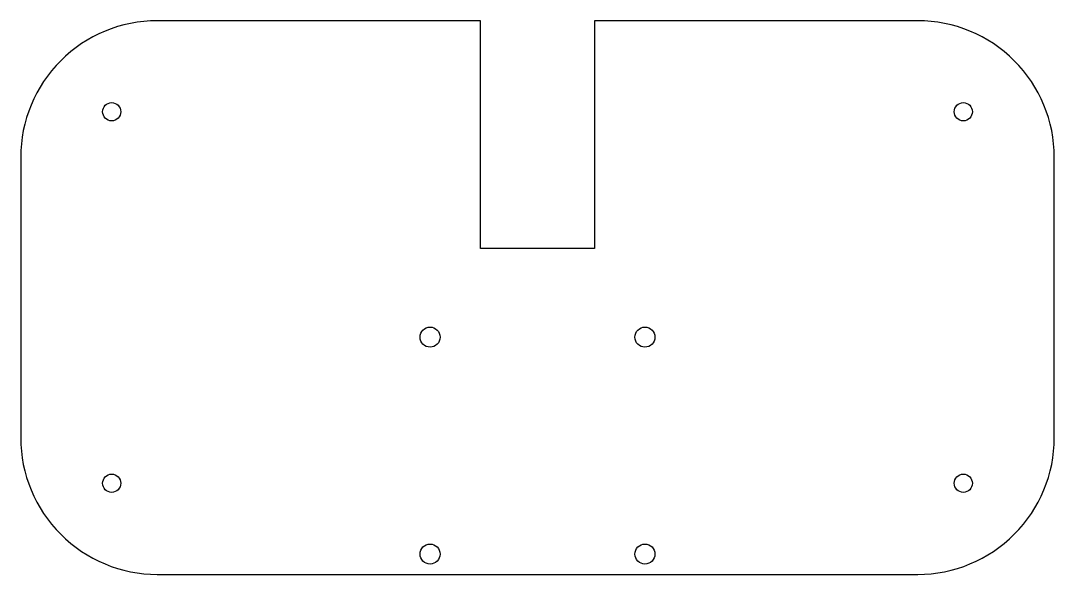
# Model space of a CAD drawing. Header units: millimetres. Extents: x -57 to 57, y -30 to 30.
import ezdxf

# ---------------------------------------------------------------- set-up
doc = ezdxf.new("R2010")
doc.units = ezdxf.units.MM
doc.layers.get('0').update_dxf_attribs({"linetype": 'CONTINUOUS'})

msp = doc.modelspace()

# ---------------------------------------------------------------- linework, layer by layer
msp.add_lwpolyline([(6.25, 5.38), (-6.25, 5.38), (-6.25, 30.37), (-41.75, 30.37, 0.414214), (-56.75, 15.38), (-56.75, -15.38, 0.414214), (-41.75, -30.38), (41.75, -30.38, 0.414214), (56.75, -15.38), (56.75, 15.38, 0.414214), (41.75, 30.37), (6.25, 30.37)], format="xyb", close=True)
for centre, radius in [((-46.75, 20.38), 1), ((46.75, 20.38), 1), ((-11.8, -4.35), 1.1), ((11.8, -4.35), 1.1), ((-46.75, -20.38), 1), ((46.75, -20.38), 1), ((-11.8, -28.15), 1.1), ((11.8, -28.15), 1.1)]:
    msp.add_circle(centre, radius)

doc.saveas('drawing.dxf')
